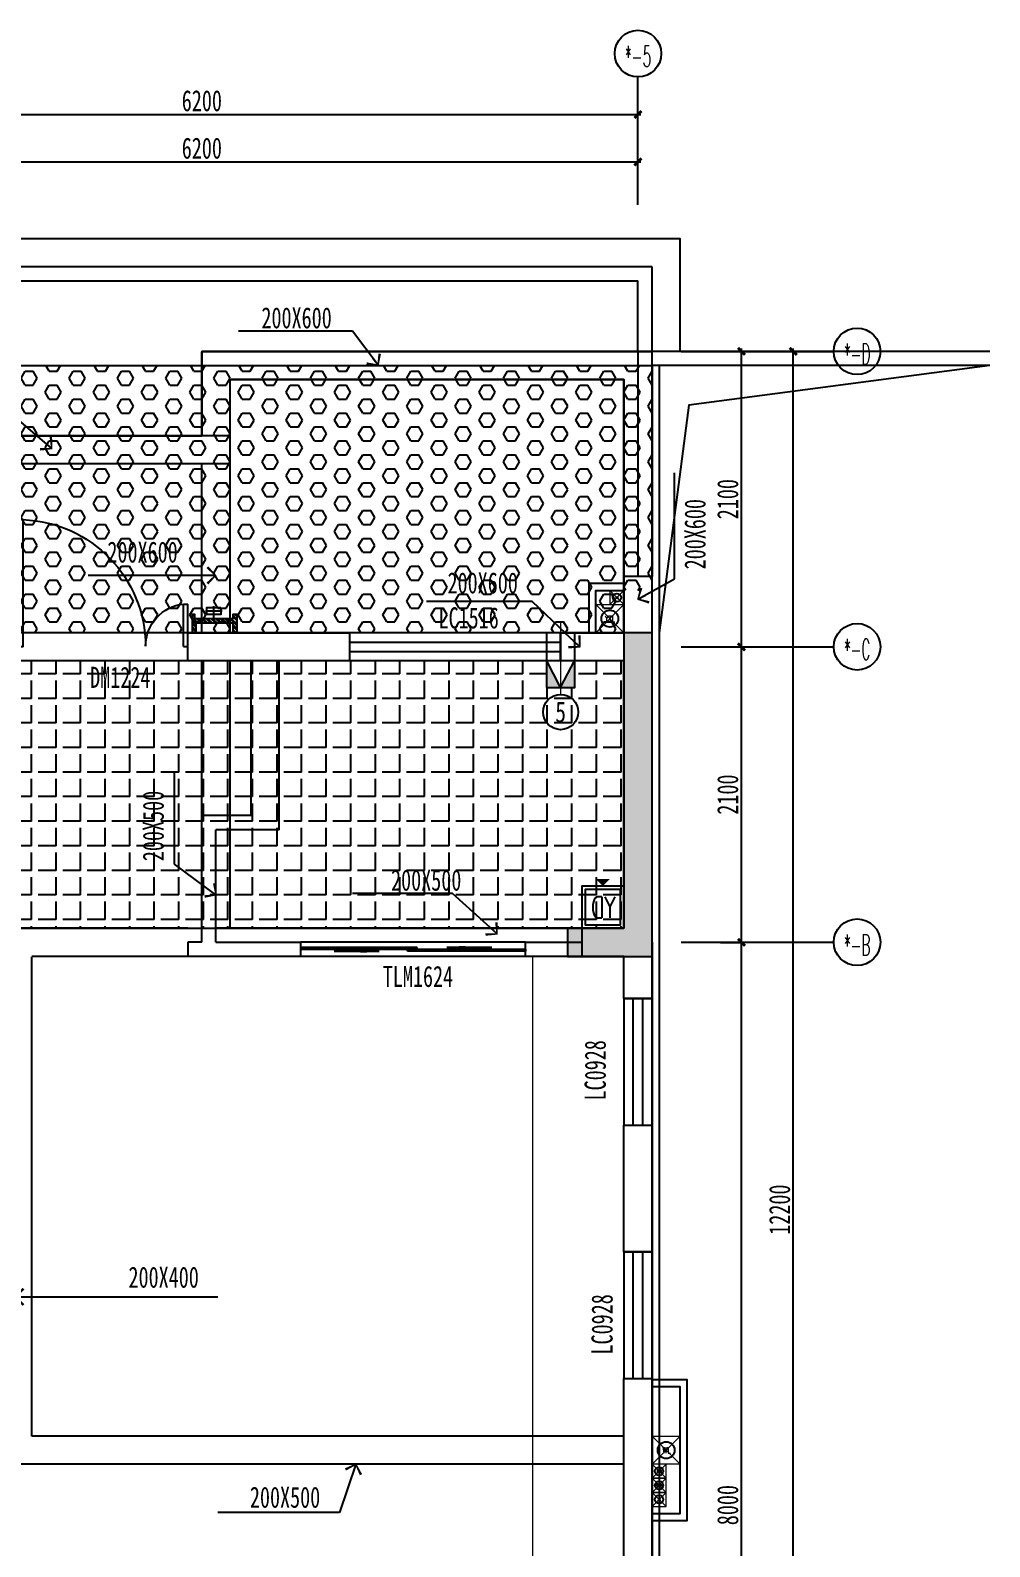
# Model space of a CAD drawing. Extents: x -255202 to 66368, y -6372500 to 603.
# Drawn here: x -149494 to -142674, y -3260986 to -3250208 of the extents above; entities that cross this region are included whole.
import ezdxf
from ezdxf.enums import TextEntityAlignment as Align

# ---------------------------------------------------------------- set-up
doc = ezdxf.new("R2010")
doc.units = 0
doc.header["$LTSCALE"] = 10
doc.header["$MEASUREMENT"] = 0
for name, pattern in [('CONTINOUS', [0]), ('DASH', [0.35, 0.25, -0.1]), ('改L~1D$0$DASH', [0.35, 0.25, -0.1])]:
    doc.linetypes.add(name, pattern=pattern)
for name, color, linetype, lineweight in [('6-L13六联排模板图-0.050$0$G1-Hatch_1', 8, 'Continuous', 13), ('6-L13六联排模板图3.450$0$G2-楼板开洞baojian', 201, 'Continuous', 18), ('6-L13六联排模板图3.450$0$G2-轮廓线', 3, 'Continuous', 25), ('改L~1D$0$GPS-辅助', 252, 'Continuous', 18)]:
    doc.layers.add(name, color=color, linetype=linetype, lineweight=lineweight)
for name, color, linetype in [('A-DIM（轴号轴线尺寸）', 3, 'Continuous'), ('A-HACH（图案填充）', 8, 'Continuous'), ('A-WALL-stru（结构墙柱）', 10, 'Continuous'), ('A-建筑墙体', 255, 'Continuous'), ('AXIS_TEXT', 7, 'Continuous'), ('DIM【标注】', 149, 'Continuous'), ('G-BEAM', 4, 'DASH'), ('G-BEAM_CON', 4, 'Continuous'), ('W-文字', 67, 'Continuous'), ('改L~1D$0$0-百叶', 2, 'Continuous'), ('改L~1D$0$0-装饰构件', 32, 'Continuous'), ('改L~1D$0$0-铝板-粗', 140, 'Continuous'), ('改L~1D$0$A-EQU-water(水留洞及注释)', 140, 'Continuous'), ('改L~1D$0$A-HDRL（栏杆构件）', 152, 'Continuous'), ('改L~1D$0$A-LIFT-strs（楼电梯）', 2, 'Continuous'), ('改L~1D$0$A-LINE-1（落差看线）', 21, 'Continuous'), ('改L~1D$0$A-LINE-2（平面看线）', 25, 'Continuous'), ('改L~1D$0$A-WIND（门窗）', 2, 'Continuous'), ('改L~1D$0$CK-卫生间排气穿孔', 53, 'Continuous'), ('改L~1D$0$CK-穿孔编号', 3, 'Continuous'), ('改L~1D$0$J-厨具洁具', 45, 'Continuous'), ('改L~1D$0$J-结构降板', 250, 'Continuous'), ('改L~1D$0$T-灯具、灯带', 13, 'Continuous')]:
    doc.layers.add(name, color=color, linetype=linetype)
doc.layers.add('改L~1D$0$-GPS-辅助', color=252, linetype='Continuous', lineweight=18, plot=False)
doc.styles.add('_TCH_AXIS', font='COMPLEX', dxfattribs={"bigfont": 'GBCBIG'})
doc.styles.add('arch', font='romans.shx', dxfattribs={"width": 0.75})
doc.styles.add('COMPLEX', font='COMPLEX')
doc.styles.add('改L~1D$0$_TCH_DIM', font='SIMPLEX', dxfattribs={"bigfont": 'GBCBIG'})
doc.styles.add('改L~1D$0$L~1D$0$黑体', font='simhei.ttf')
doc.styles.add('样式222', font='', dxfattribs={"width": 0.7})
doc.styles.add('细黑体', font='', dxfattribs={"width": 0.7})
doc.styles.get('样式222').set_extended_font_data('STXihei')
doc.styles.get('细黑体').set_extended_font_data('STXihei')
doc.dimstyles.new('DK-50', dxfattribs={"dimscale": 50, "dimtxt": 3, "dimasz": 1, "dimexe": 0.4, "dimexo": 0.4, "dimgap": 0.4, "dimtad": 1, "dimtoh": 1, "dimdec": 0, "dimrnd": 5, "dimdsep": 46, "dimtxsty": '样式222', "dimblk": 'ARCHTICK', "dimcen": 3, "dimdle": 0.4, "dimclrd": 149, "dimclre": 149, "dimclrt": 149, "dimadec": 0, "dimazin": 0, "dimtfac": 1, "dimtdec": 0, "dimtix": 1, "dimtmove": 2, "dimatfit": 3, "dimldrblk": 'ARCHTICK', "dimfxl": 3, "dimfxlon": 1, "dimtvp": 1, "dimtolj": 1, "dimtzin": 0, "dimarcsym": 0})
doc.dimstyles.new('TC-DIM', dxfattribs={"dimscale": 0, "dimtxt": 2.5, "dimasz": 1.2, "dimexe": 1.2, "dimexo": 0, "dimgap": 0.5, "dimtad": 1, "dimdec": 0, "dimlfac": -1, "dimzin": 9, "dimdsep": 46, "dimtxsty": 'arch', "dimblk1": 'ARCHTICK', "dimblk2": 'ARCHTICK', "dimsah": 1, "dimcen": 2, "dimdle": 1.2, "dimclrd": 67, "dimclre": 67, "dimclrt": 67, "dimadec": 0, "dimazin": 0, "dimtfac": 1, "dimtdec": 0, "dimtmove": 0, "dimatfit": 3, "dimldrblk": 'ARCHTICK', "dimfxl": 8, "dimtolj": 1, "dimtzin": 0, "dimarcsym": 0})

# ---------------------------------------------------------------- blocks, each defined once
blk = doc.blocks.new('改L~1D$0$A$C021848FE')
at = {"layer": '改L~1D$0$J-厨具洁具', "color": 250}
blk.add_lwpolyline([(150, 300, 0, 100, 0), (150, 350, 100, 100, 0)], format="xyseb", dxfattribs=at)
at = {"layer": '改L~1D$0$J-厨具洁具'}
blk.add_lwpolyline([(0, 300), (300, 300), (300, 0), (0, 0)], close=True, dxfattribs=at)
at = {"layer": '改L~1D$0$J-厨具洁具', "ltscale": 0.3}
blk.add_lwpolyline([(25, 275), (275, 275), (275, 25), (25, 25)], close=True, dxfattribs=at)
at = {"layer": '改L~1D$0$J-厨具洁具', "style": '改L~1D$0$_TCH_DIM', "width": 0.705882}
blk.add_text('YD', height=148.8, dxfattribs=at).set_placement((59, 74))
blk = doc.blocks.new('改L~1D$0$A$C63A06E41')
at = {"layer": '改L~1D$0$T-灯具、灯带'}
for p, q in [((60, 55), (-60, 55)), ((-17.5, 0), (17.5, 0)), ((0, 0), (0, 90))]:
    blk.add_line(p, q, dxfattribs=at)
blk.add_lwpolyline([(-50, 80), (-50, 30), (50, 30), (50, 80)], close=True, dxfattribs=at)
blk = doc.blocks.new('改L~1D$0$A$C66AD7B8C')
at = {"layer": '改L~1D$0$0-装饰构件'}
h = blk.add_hatch(dxfattribs=at)
h.set_pattern_fill('ANSI32', color=256, scale=5, style=0)
h.set_pattern_definition([(45, (-2293.252, 4102.49), (-16.83798, 16.83798), []), (45, (-2282.027, 4102.49), (-16.83798, 16.83798), [])])
h.paths.add_polyline_path([(160, 100), (160, 0), (-160, 0), (-160, 130), (-130, 130), (-130, 100), (140, 100), (140, 130), (160, 130)])
h.paths.add_polyline_path([(-130, 70), (-130, 0), (130, 0), (130, 70)], flags=16)
blk.add_lwpolyline([(160, 100), (160, 100), (160, 0), (-160, 0), (-160, 130), (-130, 130), (-130, 100), (140, 100), (140, 130), (160, 130), (160, 100), (160, 100)], dxfattribs=at)
blk.add_lwpolyline([(-130, 0), (130, 0), (130, 70), (-130, 70)], close=True, dxfattribs=at)
blk.add_blockref('改L~1D$0$A$C63A06E41', (5, 100))
blk = doc.blocks.new('改L~1D$0$A$C7B844A91')
blk.add_wipeout([(-266.9, 56.4), (-266.9, -56.4), (-46.9, -56.4), (-46.9, 56.4)]).dxf.layer = '改L~1D$0$CK-卫生间排气穿孔'
at = {"layer": '改L~1D$0$CK-卫生间排气穿孔', "linetype": 'ByBlock'}
h = blk.add_hatch(color=256, dxfattribs=at)
h.paths.add_polyline_path([(-156.9, 56.4), (-266.9, 56.4), (-266.9, 0)])
h.paths.add_polyline_path([(-266.9, 0), (-266.9, -56.4), (-156.9, -56.4)])
for q in [(-156.9, 56.4), (-156.9, -56.4)]:
    blk.add_line((-266.9, 0), q, dxfattribs=at)
at = {"layer": '改L~1D$0$CK-卫生间排气穿孔', "const_width": 5}
blk.add_lwpolyline([(-294.1, 0), (0, 0)], dxfattribs=at)
at = {"layer": '改L~1D$0$CK-卫生间排气穿孔'}
blk.add_lwpolyline([(-266.9, 56.4), (-266.9, -56.4), (-46.9, -56.4), (-46.9, 56.4)], close=True, dxfattribs=at)
blk = doc.blocks.new('改L~1D$0$A$C2C63503A')
at = {"layer": '改L~1D$0$CK-卫生间排气穿孔', "linetype": 'ByBlock'}
blk.add_circle((0, 647), 125, dxfattribs=at)
at = {"layer": '改L~1D$0$CK-卫生间排气穿孔', "xscale": 1.773664375054063, "yscale": 1.773664375054063, "zscale": 1.773664375054063, "rotation": 270}
blk.add_blockref('改L~1D$0$A$C7B844A91', (0, 0), dxfattribs=at)
at = {"layer": '改L~1D$0$CK-穿孔编号', "color": 1, "style": '改L~1D$0$L~1D$0$黑体', "width": 0.75}
blk.add_attdef('X', text='', height=150, dxfattribs=at).set_placement((0, 647), align=Align.MIDDLE)
blk = doc.blocks.new('改L~1D$0$$DorLib2D$00000131')
at = {"color": 0, "linetype": 'Continuous'}
for p, q in [((0.15, 0.125), (0.2319, 0.1973)), ((0.2319, 0.1973), (0.2319, 0.125)), ((-0.5, 0.125), (-0.5, 0)), ((0.0192, 0.125), (-0.5, 0.125)), ((0.0192, 0), (0.0192, 0.125)), ((0.35, 0.125), (0.15, 0.125)), ((-0.5, 0), (0.0192, 0)), ((-0.024, 0), (0.5, 0)), ((-0.024, -0.125), (-0.024, 0)), ((0.5, 0), (0.5, -0.125)), ((-0.35, -0.125), (-0.15, -0.125)), ((-0.2319, -0.1973), (-0.2319, -0.125)), ((-0.15, -0.125), (-0.2319, -0.1973)), ((0.5, -0.125), (-0.024, -0.125))]:
    blk.add_line(p, q, dxfattribs=at)
blk = doc.blocks.new('改L~1D$0$$TCHSYS$WIN2D')
for p, q in [((-0.5, 0.5), (0.5, 0.5)), ((-0.5, 0.5), (-0.5, -0.5)), ((0.5, 0.5), (0.5, -0.5)), ((0.5, 0.1667), (-0.5, 0.1667)), ((0.5, -0.1667), (-0.5, -0.1667)), ((-0.5, -0.5), (0.5, -0.5))]:
    blk.add_line(p, q)
blk = doc.blocks.new('_ArchTick')
at = {"color": 0, "linetype": 'ByBlock', "const_width": 0.4}
blk.add_lwpolyline([(-0.5, -0.5), (0.5, 0.5)], dxfattribs=at)
blk = doc.blocks.new('z')
at = {"color": 67}
blk.add_line((0, 0), (-1, 0), dxfattribs=at)
blk.add_lwpolyline([(-0.97, 0.97, 0.299, 0.174, 0), (0, 0, 0.174, 0.299, 0), (-0.97, -0.97, 0.299, 0.299, 0)], format="xyseb", dxfattribs=at)
blk = doc.blocks.new('改L~1D$0$A$C0B5C7788')
at = {"layer": '改L~1D$0$GPS-辅助'}
for p, q in [((-100, 100), (100, -100)), ((100, 100), (-100, -100))]:
    blk.add_line(p, q, dxfattribs=at)
blk.add_lwpolyline([(-100, -100), (100, -100), (100, 100), (-100, 100)], close=True, dxfattribs=at)
blk = doc.blocks.new('改BL4~-3.5Z$0$$DorLib2D$00000225')
at = {"color": 0}
for p, q in [((0.475, -0.0014), (0.475, 0.7521)), ((0.475, 0.7521), (0.5, 0.7521)), ((0.5, -0.0014), (0.5, 0.7521)), ((-0.5, 0), (-0.5, 0.252)), ((-0.475, 0.252), (-0.5, 0.252)), ((-0.475, 0), (-0.475, 0.252)), ((-0.475, 0), (-0.5, 0)), ((0.475, -0.0014), (0.5, -0.0014))]:
    blk.add_line(p, q, dxfattribs=at)
for centre, radius, start, end in [((0.5046, -0.0019), 0.7546, 92.24927, 179.72377), ((-0.5008, 0.0026), 0.2508, 359.78987, 84.09744)]:
    blk.add_arc(centre, radius, start, end, dxfattribs=at)
blk = doc.blocks.new('_AXISO')
blk.add_circle((0, 0), 0.5)
at = {"layer": 'AXIS_TEXT', "style": 'COMPLEX', "width": 1.041667}
blk.add_attdef('A', text='', height=0.56, dxfattribs=at).set_placement((-0.25, -0.28), (0.25, -0.28), align=Align.FIT)
blk = doc.blocks.new('*D1160')
at = {"layer": 'Defpoints', "color": 0, "transparency": 16777216}
for p in [(-101287, -3183301), (-107487, -3183919), (-101287, -3183919)]:
    blk.add_point(p, dxfattribs=at)
at = {"layer": 'DIM【标注】', "color": 149, "lineweight": -2, "transparency": 16777216}
for p, q in [((-107507, -3183301), (-101267, -3183301)), ((-107487, -3183451), (-107487, -3183281)), ((-101287, -3183451), (-101287, -3183281))]:
    blk.add_line(p, q, dxfattribs=at)
at = {"layer": 'DIM【标注】', "color": 149, "lineweight": -2, "transparency": 16777216, "xscale": 50, "yscale": 50, "zscale": 50, "rotation": 180}
blk.add_blockref('_ArchTick', (-107487, -3183301), dxfattribs=at)
at = {"layer": 'DIM【标注】', "color": 149, "lineweight": -2, "transparency": 16777216, "xscale": 50, "yscale": 50, "zscale": 50}
blk.add_blockref('_ArchTick', (-101287, -3183301), dxfattribs=at)
at = {"layer": 'DIM【标注】', "color": 149, "transparency": 16777216, "insert": (-104387, -3183204), "char_height": 150, "attachment_point": 5, "style": '样式222'}
blk.add_mtext('\\A1;6200', dxfattribs=at)
blk = doc.blocks.new('*D1161')
at = {"layer": 'Defpoints', "color": 0, "transparency": 16777216}
for p in [(-101287, -3183638), (-107487, -3183919), (-101287, -3183919)]:
    blk.add_point(p, dxfattribs=at)
at = {"layer": 'DIM【标注】', "color": 149, "lineweight": -2, "transparency": 16777216}
for p, q in [((-107507, -3183638), (-101267, -3183638)), ((-107487, -3183788), (-107487, -3183618)), ((-101287, -3183788), (-101287, -3183618))]:
    blk.add_line(p, q, dxfattribs=at)
at = {"layer": 'DIM【标注】', "color": 149, "lineweight": -2, "transparency": 16777216, "xscale": 50, "yscale": 50, "zscale": 50, "rotation": 180}
blk.add_blockref('_ArchTick', (-107487, -3183638), dxfattribs=at)
at = {"layer": 'DIM【标注】', "color": 149, "lineweight": -2, "transparency": 16777216, "xscale": 50, "yscale": 50, "zscale": 50}
blk.add_blockref('_ArchTick', (-101287, -3183638), dxfattribs=at)
at = {"layer": 'DIM【标注】', "color": 149, "transparency": 16777216, "insert": (-104387, -3183541), "char_height": 150, "attachment_point": 5, "style": '样式222'}
blk.add_mtext('\\A1;6200', dxfattribs=at)
blk = doc.blocks.new('*D1164')
at = {"layer": 'Defpoints', "color": 0, "transparency": 16777216}
for p in [(-100981, -3184985), (-100183, -3184985), (-100981, -3197185)]:
    blk.add_point(p, dxfattribs=at)
at = {"layer": 'DIM【标注】', "color": 149, "lineweight": -2, "transparency": 16777216}
for p, q in [((-100333, -3184985), (-100163, -3184985)), ((-100183, -3197205), (-100183, -3184965)), ((-100333, -3197185), (-100163, -3197185))]:
    blk.add_line(p, q, dxfattribs=at)
at = {"layer": 'DIM【标注】', "color": 149, "lineweight": -2, "transparency": 16777216, "xscale": 50, "yscale": 50, "zscale": 50}
for p, rotation in [((-100183, -3184985), 90), ((-100183, -3197185), 270)]:
    blk.add_blockref('_ArchTick', p, dxfattribs=dict(at, rotation=rotation))
at = {"layer": 'DIM【标注】', "color": 149, "transparency": 16777216, "insert": (-100279, -3191085), "char_height": 150, "attachment_point": 5, "rotation": 90, "style": '样式222'}
blk.add_mtext('\\A1;12200', dxfattribs=at)
blk = doc.blocks.new('*D1165')
at = {"layer": 'Defpoints', "color": 0, "transparency": 16777216}
for p in [(-100981, -3189185), (-100551, -3189185), (-100981, -3197185)]:
    blk.add_point(p, dxfattribs=at)
at = {"layer": 'DIM【标注】', "color": 149, "lineweight": -2, "transparency": 16777216}
for p, q in [((-100701, -3189185), (-100531, -3189185)), ((-100551, -3197205), (-100551, -3189165)), ((-100701, -3197185), (-100531, -3197185))]:
    blk.add_line(p, q, dxfattribs=at)
at = {"layer": 'DIM【标注】', "color": 149, "lineweight": -2, "transparency": 16777216, "xscale": 50, "yscale": 50, "zscale": 50}
for p, rotation in [((-100551, -3189185), 90), ((-100551, -3197185), 270)]:
    blk.add_blockref('_ArchTick', p, dxfattribs=dict(at, rotation=rotation))
at = {"layer": 'DIM【标注】', "color": 149, "transparency": 16777216, "insert": (-100648, -3193185), "char_height": 150, "attachment_point": 5, "rotation": 90, "style": '样式222'}
blk.add_mtext('\\A1;8000', dxfattribs=at)
blk = doc.blocks.new('*D1166')
at = {"layer": 'Defpoints', "color": 0, "transparency": 16777216}
for p in [(-100981, -3187085), (-100551, -3187085), (-100981, -3189185)]:
    blk.add_point(p, dxfattribs=at)
at = {"layer": 'DIM【标注】', "color": 149, "lineweight": -2, "transparency": 16777216}
for p, q in [((-100701, -3187085), (-100531, -3187085)), ((-100551, -3189205), (-100551, -3187065)), ((-100701, -3189185), (-100531, -3189185))]:
    blk.add_line(p, q, dxfattribs=at)
at = {"layer": 'DIM【标注】', "color": 149, "lineweight": -2, "transparency": 16777216, "xscale": 50, "yscale": 50, "zscale": 50}
for p, rotation in [((-100551, -3187085), 90), ((-100551, -3189185), 270)]:
    blk.add_blockref('_ArchTick', p, dxfattribs=dict(at, rotation=rotation))
at = {"layer": 'DIM【标注】', "color": 149, "transparency": 16777216, "insert": (-100648, -3188135), "char_height": 150, "attachment_point": 5, "rotation": 90, "style": '样式222'}
blk.add_mtext('\\A1;2100', dxfattribs=at)
blk = doc.blocks.new('*D1167')
at = {"layer": 'Defpoints', "color": 0, "transparency": 16777216}
for p in [(-100981, -3184985), (-100551, -3184985), (-100981, -3187085)]:
    blk.add_point(p, dxfattribs=at)
at = {"layer": 'DIM【标注】', "color": 149, "lineweight": -2, "transparency": 16777216}
for p, q in [((-100701, -3184985), (-100531, -3184985)), ((-100551, -3187105), (-100551, -3184965)), ((-100701, -3187085), (-100531, -3187085))]:
    blk.add_line(p, q, dxfattribs=at)
at = {"layer": 'DIM【标注】', "color": 149, "lineweight": -2, "transparency": 16777216, "xscale": 50, "yscale": 50, "zscale": 50}
for p, rotation in [((-100551, -3184985), 90), ((-100551, -3187085), 270)]:
    blk.add_blockref('_ArchTick', p, dxfattribs=dict(at, rotation=rotation))
at = {"layer": 'DIM【标注】', "color": 149, "transparency": 16777216, "insert": (-100648, -3186035), "char_height": 150, "attachment_point": 5, "rotation": 90, "style": '样式222'}
blk.add_mtext('\\A1;2100', dxfattribs=at)
blk = doc.blocks.new('fddfd')
at = {"layer": '6-L13六联排模板图-0.050$0$G1-Hatch_1', "linetype": 'Continuous'}
blk.add_line((134024, 2130), (134024, 5540), dxfattribs=at)
at = {"layer": '6-L13六联排模板图3.450$0$G2-楼板开洞baojian'}
for points in [[(134024, 5540), (133374, 5540), (133374, -2260), (134024, -2260)], [(134024, 1930), (128024, 1930), (128024, -2260), (134024, -2260)]]:
    blk.add_lwpolyline(points, close=True, dxfattribs=at)
at = {"layer": '6-L13六联排模板图3.450$0$G2-轮廓线', "linetype": 'Continuous'}
blk.add_lwpolyline([(131024, 9840), (131024, 9840), (131024, 9240)], dxfattribs=at)
blk.add_lwpolyline([(134024, 7840), (131224, 7840), (131224, 9640), (134024, 9640)], close=True, dxfattribs=at)
at = {"layer": 'G-BEAM'}
for p, q in [((134224, 9840), (131024, 9840)), ((131024, 9240), (131024, 9840)), ((134224, 7840), (134224, 9840)), ((134024, 9640), (131224, 9640)), ((131224, 7840), (131224, 9640)), ((134024, 7840), (134024, 9640)), ((131224, 9240), (127924, 9240)), ((131224, 9040), (128024, 9040)), ((131024, 7840), (131024, 9040)), ((131024, 7840), (128024, 7840)), ((134024, 7840), (131224, 7840)), ((131024, 7640), (128024, 7640)), ((131024, 5740), (131024, 7640)), ((134024, 7640), (131224, 7640)), ((131224, 5740), (131224, 7640)), ((130924, 5740), (129714, 5740)), ((133724, 5740), (131124, 5740)), ((129814, 2130), (129814, 5540)), ((131024, 5540), (129814, 5540)), ((133724, 5540), (131024, 5540)), ((134224, 2030), (134224, 5540)), ((132274, 2130), (129814, 2130)), ((134024, 2130), (132274, 2130)), ((134224, -960), (134224, 2030)), ((132274, 1930), (128024, 1930)), ((134024, 1930), (132274, 1930)), ((134024, -1960), (134024, 1930))]:
    blk.add_line(p, q, dxfattribs=at)
at = {"layer": 'G-BEAM_CON', "color": 1, "linetype": 'CONTINOUS'}
blk.add_lwpolyline([(134224, 7840), (134024, 7840), (134024, 5740), (133724, 5740), (133724, 5540), (134224, 5540), (134224, 7840)], dxfattribs=at)
at = {"layer": 'W-文字', "style": '细黑体', "width": 0.7}
for s, p in [('200X600', (131447, 10004)), ('200X600', (130352, 8339)), ('200X600', (132770, 8120)), (' 200X500', (132297, 6007)), ('200X400', (130502, 3185)), ('200X500', (131365, 1621))]:
    blk.add_text(s, height=150, dxfattribs=at).set_placement(p)
for s, p in [('200X600', (134604, 8291)), ('200X500', (130753, 6217))]:
    blk.add_text(s, height=150, rotation=90, dxfattribs=at).set_placement(p)
at = {"layer": 'W-文字'}
for points in [[(132276, 9742), (132095, 9984), (131285, 9984)], [(129956, 9150), (129624, 9437), (128927, 9437)], [(134124, 8079), (134384, 8223), (134384, 8976)], [(131121, 8248), (130216, 8248)], [(133710, 7740), (133371, 8062), (132620, 8062)], [(131124, 5978), (130829, 6195), (130829, 6851)], [(133122, 5700), (132805, 5986), (132095, 5986)], [(129698, 3120), (131137, 3120)], [(132118, 1930), (132003, 1588), (131138, 1588)]]:
    blk.add_leader(points, dimstyle='TC-DIM', override={"dimscale": 50, "dimtad": 0, "dimldrblk": 'z'}, dxfattribs=at)
blk = doc.blocks.new('bz2')
at = {"layer": 'DIM【标注】'}
for p, q in [((-101286.6, -3183943.3), (-101286.6, -3183033.8)), ((-100980.6, -3184984.5), (-99894.7, -3184984.5)), ((-100980.6, -3187084.5), (-99894.7, -3187084.5)), ((-100980.6, -3189184.5), (-99894.7, -3189184.5))]:
    blk.add_line(p, q, dxfattribs=at)
ref = blk.add_blockref('_AXISO', (-101286.6, -3182868.2), dxfattribs=dict(at, xscale=331.2, yscale=331.2, zscale=331.2))
ref.add_attrib('A', '*-5', dxfattribs={"layer": 'A-DIM（轴号轴线尺寸）', "height": 150, "style": '_TCH_AXIS', "width": 0.468388}).set_placement((-101380.3, -3182961.9), (-101192.9, -3182961.9), align=Align.FIT)
ref = blk.add_blockref('_AXISO', (-99729.1, -3184984.5), dxfattribs=dict(at, xscale=331.2, yscale=331.2, zscale=331.2))
ref.add_attrib('A', '*-D', dxfattribs={"layer": 'A-DIM（轴号轴线尺寸）', "height": 150, "style": '_TCH_AXIS', "width": 0.444571}).set_placement((-99822.7, -3185078.2), (-99635.4, -3185078.2), align=Align.FIT)
ref = blk.add_blockref('_AXISO', (-99729.1, -3187084.5), dxfattribs=dict(at, xscale=331.2, yscale=331.2, zscale=331.2))
ref.add_attrib('A', '*-C', dxfattribs={"layer": 'A-DIM（轴号轴线尺寸）', "height": 150, "style": '_TCH_AXIS', "width": 0.46017}).set_placement((-99822.7, -3187178.2), (-99635.4, -3187178.2), align=Align.FIT)
ref = blk.add_blockref('_AXISO', (-99729.1, -3189184.5), dxfattribs=dict(at, xscale=331.2, yscale=331.2, zscale=331.2))
ref.add_attrib('A', '*-B', dxfattribs={"layer": 'A-DIM（轴号轴线尺寸）', "height": 150, "style": '_TCH_AXIS', "width": 0.444571}).set_placement((-99822.7, -3189278.2), (-99635.4, -3189278.2), align=Align.FIT)
for p1, p2, distance, picture, middle in [((-107486.6, -3183919), (-101286.6, -3183919), 618.4, '*D1160', (-104386.6, -3183203.7)), ((-107486.6, -3183919), (-101286.6, -3183919), 281.4, '*D1161', (-104386.6, -3183540.8)), ((-100980.6, -3197184.5), (-100980.6, -3184984.5), -798.1, '*D1164', (-100279.4, -3191084.5)), ((-100980.6, -3187084.5), (-100980.6, -3184984.5), -429.4, '*D1167', (-100648.1, -3186034.5)), ((-100980.6, -3189184.5), (-100980.6, -3187084.5), -429.4, '*D1166', (-100648.1, -3188134.5)), ((-100980.6, -3197184.5), (-100980.6, -3189184.5), -429.4, '*D1165', (-100648.1, -3193184.5))]:
    dim = blk.add_aligned_dim(p1=p1, p2=p2, distance=distance, dimstyle='DK-50', dxfattribs=at)
    dim.commit()
    dim.dimension.update_dxf_attribs({"geometry": picture, "text_midpoint": middle})

msp = doc.modelspace()

# ---------------------------------------------------------------- hatches: boundary and pattern name
at = {"layer": '改L~1D$0$J-结构降板'}
h = msp.add_hatch(dxfattribs=at)
h.set_pattern_fill('HEX', color=256, scale=60, style=0)
h.set_pattern_definition([(0, (-147474.53, -3256690.26), (0, 98.9867), [57.15, -114.3]), (120, (-147474.53, -3256690.26), (-85.725, -49.4933), [57.15, -114.3]), (60, (-147417.38, -3256690.26), (-85.725, 49.4933), [57.15, -114.3])])
h.paths.add_polyline_path([(-145074.3, -3252590.3), (-149874.3, -3252590.3), (-149874.3, -3254490.3), (-145274.3, -3254490.3), (-145274.3, -3254190.3), (-145074.3, -3254190.3)])
h = msp.add_hatch(dxfattribs=at)
h.set_pattern_fill('ANGLE', color=256, scale=50, style=0)
h.set_pattern_definition([(180, (-349257.23, -948160.57), (-3e-14, 174.625), [127, -47.625]), (90, (-349257.23, -948160.57), (174.625, 4e-14), [127, -47.625])])
h.paths.add_polyline_path([(-145274.3, -3254690.3), (-145274.3, -3254690.3), (-149674.3, -3254690.3), (-149674.3, -3254690.3), (-151274.3, -3254690.3), (-151274.3, -3256590.3), (-145274.3, -3256590.3)])

# ---------------------------------------------------------------- linework, layer by layer
at = {"layer": 'A-WALL-stru（结构墙柱）'}
for p, q in [((-145074.3, -3254490.3), (-145274.3, -3254490.3)), ((-145274.3, -3254490.3), (-145274.3, -3256590.3)), ((-145074.3, -3256790.3), (-145074.3, -3254490.3)), ((-145274.3, -3256590.3), (-145674.3, -3256590.3)), ((-145674.3, -3256590.3), (-145674.3, -3256790.3)), ((-145674.3, -3256790.3), (-145074.3, -3256790.3))]:
    msp.add_line(p, q, dxfattribs=at)
at = {"layer": 'A-建筑墙体'}
for p, q in [((-145274.3, -3254490.3), (-145274.3, -3254090.3)), ((-145074.3, -3254090.3), (-145274.3, -3254090.3)), ((-145074.3, -3254590.3), (-145074.3, -3254090.3)), ((-148374.3, -3254690.3), (-148374.3, -3254490.3)), ((-148374.3, -3254490.3), (-147924.3, -3254490.3)), ((-147924.3, -3254490.3), (-147224.3, -3254490.3)), ((-147224.3, -3254490.3), (-147224.3, -3254690.3)), ((-145074.3, -3256690.3), (-145074.3, -3254590.3)), ((-147924.3, -3254690.3), (-148374.3, -3254690.3)), ((-147924.3, -3255790.3), (-147924.3, -3254690.3)), ((-147724.3, -3255890.3), (-147724.3, -3254690.3)), ((-147224.3, -3254690.3), (-147724.3, -3254690.3)), ((-145274.3, -3256590.3), (-145274.3, -3254690.3)), ((-147924.3, -3255790.3), (-148274.3, -3255790.3)), ((-148274.3, -3256690.3), (-148274.3, -3255790.3)), ((-147724.3, -3255890.3), (-148174.3, -3255890.3)), ((-148174.3, -3256690.3), (-148174.3, -3255890.3)), ((-145274.3, -3256590.3), (-145574.3, -3256590.3)), ((-145574.3, -3256590.3), (-145574.3, -3256690.3)), ((-148274.3, -3256690.3), (-148374.3, -3256690.3)), ((-148374.3, -3256690.3), (-148374.3, -3256790.3)), ((-148174.3, -3256690.3), (-147574.3, -3256690.3)), ((-147574.3, -3256690.3), (-147574.3, -3256790.3)), ((-145974.3, -3256790.3), (-145974.3, -3256690.3)), ((-145974.3, -3256690.3), (-145574.3, -3256690.3)), ((-145074.3, -3256690.3), (-145074.3, -3257090.3)), ((-148274.3, -3256790.3), (-148374.3, -3256790.3)), ((-147574.3, -3256790.3), (-148274.3, -3256790.3)), ((-145574.3, -3256790.3), (-145974.3, -3256790.3)), ((-145274.3, -3256790.3), (-145574.3, -3256790.3)), ((-145274.3, -3257090.3), (-145274.3, -3256790.3)), ((-145074.3, -3257090.3), (-145274.3, -3257090.3)), ((-145274.3, -3258890.3), (-145274.3, -3257990.3)), ((-145274.3, -3257990.3), (-145074.3, -3257990.3)), ((-145074.3, -3257990.3), (-145074.3, -3258890.3)), ((-145074.3, -3258890.3), (-145274.3, -3258890.3)), ((-145274.3, -3264590.3), (-145274.3, -3259790.3)), ((-145274.3, -3259790.3), (-145074.3, -3259790.3)), ((-145074.3, -3259790.3), (-145074.3, -3264790.3))]:
    msp.add_line(p, q, dxfattribs=at)
at = {"layer": '改L~1D$0$0-百叶'}
msp.add_lwpolyline([(-145274.3, -3254140.3), (-145524.3, -3254140.3), (-145524.3, -3254490.3), (-145474.3, -3254490.3), (-145474.3, -3254190.3), (-145274.3, -3254190.3)], close=True, dxfattribs=at)
for points in [[(-145074.3, -3260800.3), (-144824.3, -3260800.3), (-144824.3, -3259800.3), (-145074.3, -3259800.3)], [(-145074.3, -3260750.3), (-144874.3, -3260750.3), (-144874.3, -3259850.3), (-145074.3, -3259850.3)]]:
    msp.add_lwpolyline(points, dxfattribs=at)
at = {"layer": '改L~1D$0$0-铝板-粗'}
msp.add_line((-145024.3, -3252590.3), (-145024.2, -3263190.3), dxfattribs=at)
at = {"layer": '改L~1D$0$A-EQU-water(水留洞及注释)', "linetype": 'Continuous'}
for centre, radius in [((-145324.3, -3254240.3), 30), ((-145374.3, -3254390.3), 60), ((-144974.3, -3260300.3), 60), ((-145024.3, -3260450.2), 30), ((-145024.3, -3260550.2), 30), ((-145024.3, -3260650.2), 30)]:
    msp.add_circle(centre, radius, dxfattribs=at)
at = {"layer": '改L~1D$0$A-HDRL（栏杆构件）'}
for p, q in [((-142674.3, -3252490.3), (-145174.3, -3252490.3)), ((-145174.3, -3252490.3), (-145174.3, -3254090.3)), ((-142674.3, -3252590.3), (-145074.3, -3252590.3)), ((-145074.3, -3252590.3), (-145074.3, -3254090.3))]:
    msp.add_line(p, q, dxfattribs=at)
at = {"layer": '改L~1D$0$A-LIFT-strs（楼电梯）'}
for points in [[(-144874.3, -3252490.3), (-144874.3, -3251690.3), (-151274.3, -3251690.3)], [(-145174.3, -3252490.3), (-145174.3, -3251990.3), (-151274.3, -3251990.3)]]:
    msp.add_lwpolyline(points, dxfattribs=at)
at = {"layer": '改L~1D$0$A-LINE-1（落差看线）', "linetype": '改L~1D$0$DASH'}
msp.add_lwpolyline([(-151274.3, -3253090.3), (-148274.3, -3253090.3), (-148274.3, -3252490.3), (-145074.3, -3252490.3)], dxfattribs=at)
at = {"layer": '改L~1D$0$A-LINE-2（平面看线）', "linetype": '改L~1D$0$DASH'}
msp.add_lwpolyline([(-145074.3, -3252490.3), (-145074.3, -3251890.3), (-151374.3, -3251890.3), (-151374.3, -3252490.3)], dxfattribs=at)
at = {"layer": '改L~1D$0$A-LINE-2（平面看线）'}
msp.add_lwpolyline([(-142674.3, -3252590.3), (-144814, -3252871.9), (-145024.3, -3254490.3)], dxfattribs=at)
at = {"layer": '改L~1D$0$A-WIND（门窗）'}
for p, q in [((-148374.3, -3254490.3), (-149574.3, -3254490.3)), ((-145974.3, -3256690.3), (-147574.3, -3256690.3))]:
    msp.add_line(p, q, dxfattribs=at)
at = {"layer": '改L~1D$0$J-结构降板', "linetype": '改L~1D$0$DASH'}
msp.add_lwpolyline([(-149874.3, -3252590.3), (-145074.3, -3252590.3)], dxfattribs=at)
at = {"layer": '改L~1D$0$J-结构降板', "linetype": '改L~1D$0$DASH', "ltscale": 0.5}
msp.add_lwpolyline([(-145274.3, -3254690.3), (-145274.3, -3254690.3), (-149674.3, -3254690.3), (-149674.3, -3254690.3), (-151274.3, -3254690.3), (-151274.3, -3256590.3), (-145274.3, -3256590.3)], close=True, dxfattribs=at)

# ---------------------------------------------------------------- block references
at = {"xscale": -1}
for name, p in [('改L~1D$0$A$C66AD7B8C', (-148184.3, -3254490.3)), ('改L~1D$0$A$C021848FE', (-145274.3, -3256590.3))]:
    msp.add_blockref(name, p, dxfattribs=at)
at = {"layer": '改L~1D$0$-GPS-辅助', "xscale": 0.5, "yscale": 0.5, "zscale": 0.5, "rotation": 0.002501647178355694}
for p in [(-145324.3, -3254240.3), (-145024.3, -3260450.2), (-145024.3, -3260550.2), (-145024.3, -3260650.2)]:
    msp.add_blockref('改L~1D$0$A$C0B5C7788', p, dxfattribs=at)
at = {"layer": '改L~1D$0$-GPS-辅助', "xscale": -1}
for p in [(-145374.3, -3254390.3), (-144974.3, -3260300.3)]:
    msp.add_blockref('改L~1D$0$A$C0B5C7788', p, dxfattribs=at)
at = {"layer": '改L~1D$0$A-WIND（门窗）'}
for name, p, xscale, yscale, zscale in [('改BL4~-3.5Z$0$$DorLib2D$00000225', (-148974.3, -3254588.5), -1200, 1200, 1200), ('改L~1D$0$$DorLib2D$00000131', (-146774.3, -3256740.3), 1600, 100, 100)]:
    msp.add_blockref(name, p, dxfattribs=dict(at, xscale=xscale, yscale=yscale, zscale=zscale))
at = {"layer": '改L~1D$0$A-WIND（门窗）', "linetype": 'ByBlock', "xscale": 900, "yscale": -200, "zscale": 200, "rotation": 270}
for p in [(-145174.3, -3257540.3), (-145174.3, -3259340.3)]:
    msp.add_blockref('改L~1D$0$$TCHSYS$WIN2D', p, dxfattribs=at)

# ---------------------------------------------------------------- texts
at = {"layer": 'Defpoints', "style": '改L~1D$0$_TCH_DIM', "width": 0.705882}
for s, height, p in [('NL', 17, (-145334, -3254248.8)), ('YTL', 42.5, (-145410, -3254411.5)), ('WL', 42.5, (-145000, -3260321.5)), ('RML', 17, (-145040.6, -3260458.7)), ('RMHL', 17, (-145046.8, -3260558.7)), ('JL', 17, (-145032.3, -3260658.7))]:
    msp.add_text(s, height=height, rotation=0.0025, dxfattribs=at).set_placement(p)
at = {"layer": 'W-文字', "style": '细黑体', "width": 0.7}
for s, p in [('LC1516', (-146592.6, -3254459.6)), ('DM1224', (-149068.9, -3254881.8)), ('TLM1624', (-146988.5, -3257007.9))]:
    msp.add_text(s, height=150, dxfattribs=at).set_placement(p)
for p in [(-145403.3, -3257814.6), (-145355, -3259620.4)]:
    msp.add_text('LC0928', height=150, rotation=90, dxfattribs=at).set_placement(p)

# ---------------------------------------------------------------- next in the draw order: block references
at = {"layer": '改L~1D$0$CK-卫生间排气穿孔'}
ref = msp.add_blockref('改L~1D$0$A$C2C63503A', (-145724.3, -3254407.1), dxfattribs=dict(at, rotation=180))
ref.add_attrib('X', '5', dxfattribs={"layer": '改L~1D$0$CK-穿孔编号', "color": 1, "height": 150, "style": '改L~1D$0$L~1D$0$黑体', "width": 0.75}).set_placement((-145724.3, -3255053.7), align=Align.MIDDLE)

# ---------------------------------------------------------------- next in the draw order: hatches: boundary and pattern name
at = {"layer": 'A-HACH（图案填充）'}
msp.add_hatch(color=256, dxfattribs=at).paths.add_polyline_path([(-145074.3, -3254490.3), (-145274.3, -3254490.3), (-145274.3, -3256590.3), (-145674.3, -3256590.3), (-145674.3, -3256790.3), (-145074.3, -3256790.3)])

# ---------------------------------------------------------------- next in the draw order: linework, layer by layer
at = {"layer": 'A-建筑墙体'}
for p, q in [((-145724.3, -3254690.3), (-145724.3, -3254490.3)), ((-145724.3, -3254490.3), (-145274.3, -3254490.3)), ((-145274.3, -3254690.3), (-145724.3, -3254690.3))]:
    msp.add_line(p, q, dxfattribs=at)

# ---------------------------------------------------------------- next in the draw order: block references
at = {"layer": 'DIM【标注】'}
msp.add_blockref('bz2', (-43887.8, -67505.7), dxfattribs=at)
at = {"layer": 'G-BEAM_CON', "linetype": 'CONTINOUS'}
msp.add_blockref('fddfd', (-279298.3, -3262330.7), dxfattribs=at)
at = {"layer": '改L~1D$0$A-WIND（门窗）', "xscale": -1500, "yscale": 200, "zscale": 200}
msp.add_blockref('改L~1D$0$$TCHSYS$WIN2D', (-146474.3, -3254590.3), dxfattribs=at)

doc.saveas('drawing.dxf')
